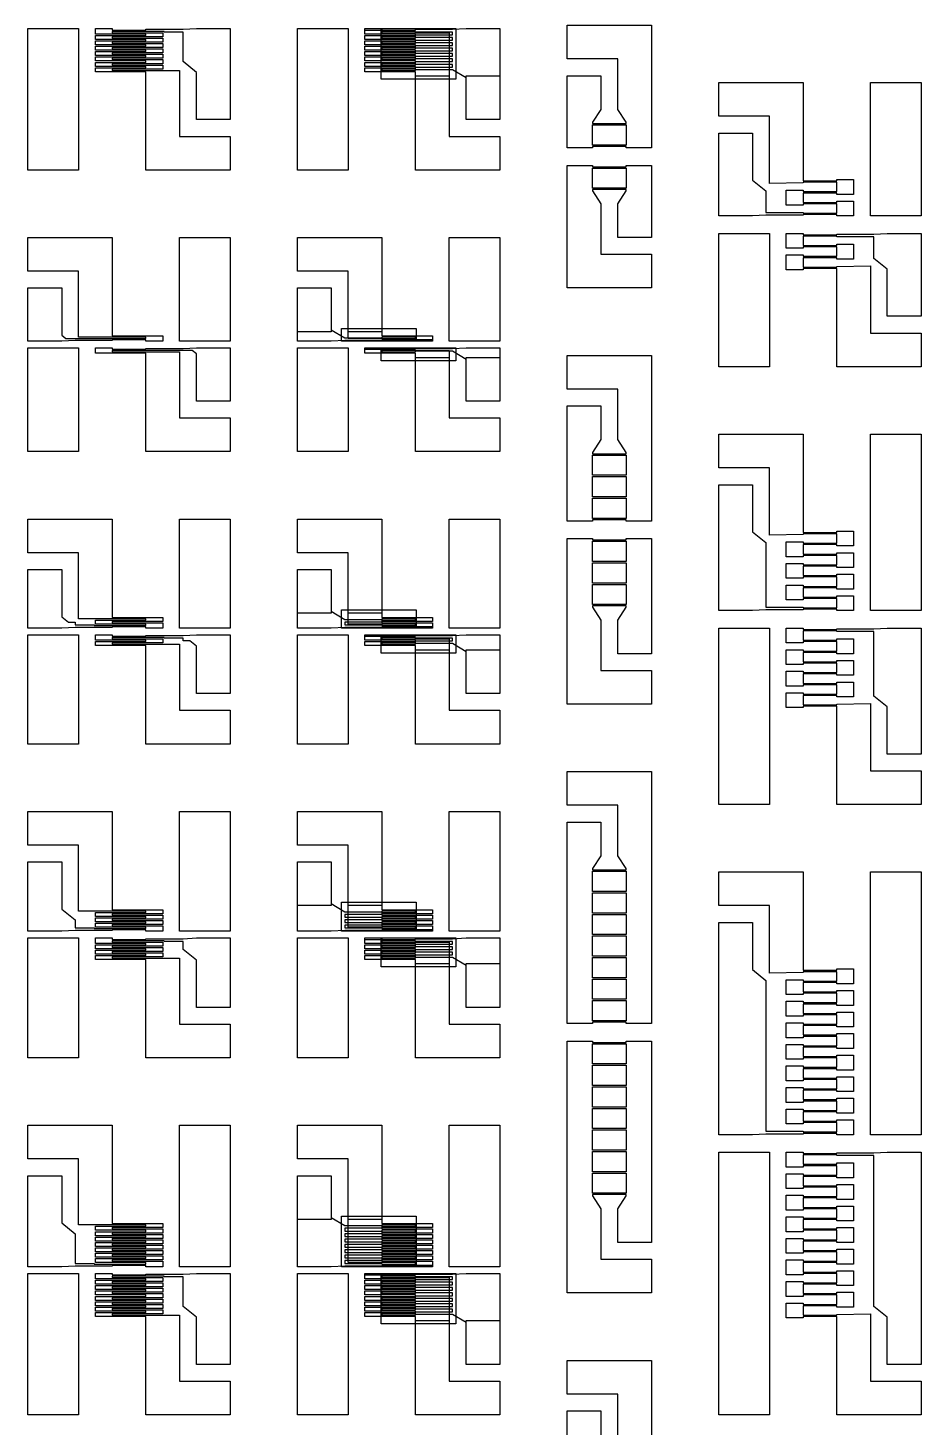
# Model space of a CAD drawing. Extents: x 34075 to 44925, y 3480 to 14722.
# Drawn here: x 39425 to 42075, y 7556 to 11710 of the extents above; entities that cross this region are included whole.
import ezdxf

# ---------------------------------------------------------------- set-up
doc = ezdxf.new("R2010")
doc.units = 0
for name, color, linetype in [('L1D0', 1, 'CONTINUOUS'), ('L2D0', 2, 'CONTINUOUS'), ('L3D0', 3, 'CONTINUOUS')]:
    doc.layers.add(name, color=color, linetype=linetype)

msp = doc.modelspace()

# ---------------------------------------------------------------- linework, layer by layer
at = {"layer": 'L1D0'}
for points in [[(39425, 11288), (39425, 11708), (39575, 11708), (39575, 11288)], [(40225, 11288), (40225, 11708), (40375, 11708), (40375, 11288)], [(40575, 11288), (40575, 11580), (40425, 11580), (40425, 11592), (40473, 11592), (40473, 11588), (40475, 11586), (40475, 11584), (40575, 11584), (40575, 11596), (40425, 11596), (40425, 11608), (40473, 11608), (40473, 11604), (40475, 11602), (40475, 11600), (40575, 11600), (40575, 11612), (40425, 11612), (40425, 11624), (40473, 11624), (40473, 11620), (40475, 11618), (40475, 11616), (40575, 11616), (40575, 11628), (40425, 11628), (40425, 11640), (40473, 11640), (40473, 11636), (40475, 11634), (40475, 11632), (40575, 11632), (40575, 11644), (40425, 11644), (40425, 11656), (40473, 11656), (40473, 11652), (40475, 11650), (40475, 11648), (40575, 11648), (40575, 11660), (40425, 11660), (40425, 11672), (40473, 11672), (40473, 11668), (40475, 11666), (40475, 11664), (40575, 11664), (40575, 11676), (40425, 11676), (40425, 11688), (40473, 11688), (40473, 11684), (40475, 11682), (40475, 11680), (40575, 11680), (40575, 11692), (40425, 11692), (40425, 11704), (40473, 11704), (40473, 11700), (40475, 11698), (40475, 11696), (40675, 11696), (40675, 11388), (40825, 11388), (40825, 11288)], [(40725, 11438), (40725, 11568), (40825, 11568), (40825, 11438)], [(41925, 11152), (41925, 11548), (42075, 11548), (42075, 11152)], [(41475, 10704), (41475, 11100), (41625, 11100), (41625, 10704)], [(39875, 10780), (39875, 11088), (40025, 11088), (40025, 10780)], [(40577, 10784), (40577, 10788), (40575, 10790), (40575, 10792), (40475, 10792), (40475, 10788), (40375, 10788), (40375, 10988), (40225, 10988), (40225, 11088), (40475, 11088), (40475, 10796), (40625, 10796), (40625, 10784)], [(40675, 10780), (40675, 11088), (40825, 11088), (40825, 10780)], [(40225, 10808), (40225, 10938), (40325, 10938), (40325, 10808)], [(39425, 10452), (39425, 10760), (39575, 10760), (39575, 10452)], [(40225, 10452), (40225, 10760), (40375, 10760), (40375, 10452)], [(40575, 10452), (40575, 10744), (40425, 10744), (40425, 10756), (40473, 10756), (40473, 10752), (40475, 10750), (40475, 10748), (40575, 10748), (40575, 10752), (40675, 10752), (40675, 10552), (40825, 10552), (40825, 10452)], [(40725, 10602), (40725, 10732), (40825, 10732), (40825, 10602)], [(41925, 9980), (41925, 10504), (42075, 10504), (42075, 9980)], [(39875, 9928), (39875, 10252), (40025, 10252), (40025, 9928)], [(40577, 9932), (40577, 9936), (40575, 9938), (40575, 9940), (40375, 9940), (40375, 10152), (40225, 10152), (40225, 10252), (40475, 10252), (40475, 9960), (40625, 9960), (40625, 9948), (40577, 9948), (40577, 9952), (40575, 9954), (40575, 9956), (40475, 9956), (40475, 9944), (40625, 9944), (40625, 9932)], [(40675, 9928), (40675, 10252), (40825, 10252), (40825, 9928)], [(40225, 9972), (40225, 10102), (40325, 10102), (40325, 9972)], [(39425, 9584), (39425, 9908), (39575, 9908), (39575, 9584)], [(40225, 9584), (40225, 9908), (40375, 9908), (40375, 9584)], [(40575, 9584), (40575, 9876), (40425, 9876), (40425, 9888), (40473, 9888), (40473, 9884), (40475, 9882), (40475, 9880), (40575, 9880), (40575, 9892), (40425, 9892), (40425, 9904), (40473, 9904), (40473, 9900), (40475, 9898), (40475, 9896), (40675, 9896), (40675, 9684), (40825, 9684), (40825, 9584)], [(41475, 9404), (41475, 9928), (41625, 9928), (41625, 9404)], [(40725, 9734), (40725, 9864), (40825, 9864), (40825, 9734)], [(39875, 9028), (39875, 9384), (40025, 9384), (40025, 9028)], [(40577, 9032), (40577, 9036), (40575, 9038), (40575, 9040), (40375, 9040), (40375, 9284), (40225, 9284), (40225, 9384), (40475, 9384), (40475, 9092), (40625, 9092), (40625, 9080), (40577, 9080), (40577, 9084), (40575, 9086), (40575, 9088), (40475, 9088), (40475, 9076), (40625, 9076), (40625, 9064), (40577, 9064), (40577, 9068), (40575, 9070), (40575, 9072), (40475, 9072), (40475, 9060), (40625, 9060), (40625, 9048), (40577, 9048), (40577, 9052), (40575, 9054), (40575, 9056), (40475, 9056), (40475, 9044), (40625, 9044), (40625, 9032)], [(40675, 9028), (40675, 9384), (40825, 9384), (40825, 9028)], [(40225, 9104), (40225, 9234), (40325, 9234), (40325, 9104)], [(41925, 8424), (41925, 9204), (42075, 9204), (42075, 8424)], [(39425, 8652), (39425, 9008), (39575, 9008), (39575, 8652)], [(40225, 8652), (40225, 9008), (40375, 9008), (40375, 8652)], [(40575, 8652), (40575, 8944), (40425, 8944), (40425, 8956), (40473, 8956), (40473, 8952), (40475, 8950), (40475, 8948), (40575, 8948), (40575, 8960), (40425, 8960), (40425, 8972), (40473, 8972), (40473, 8968), (40475, 8966), (40475, 8964), (40575, 8964), (40575, 8976), (40425, 8976), (40425, 8988), (40473, 8988), (40473, 8984), (40475, 8982), (40475, 8980), (40575, 8980), (40575, 8992), (40425, 8992), (40425, 9004), (40473, 9004), (40473, 9000), (40475, 8998), (40475, 8996), (40675, 8996), (40675, 8752), (40825, 8752), (40825, 8652)], [(40725, 8802), (40725, 8932), (40825, 8932), (40825, 8802)], [(39875, 8032), (39875, 8452), (40025, 8452), (40025, 8032)], [(40577, 8036), (40577, 8040), (40575, 8042), (40575, 8044), (40375, 8044), (40375, 8352), (40225, 8352), (40225, 8452), (40475, 8452), (40475, 8160), (40625, 8160), (40625, 8148), (40577, 8148), (40577, 8152), (40575, 8154), (40575, 8156), (40475, 8156), (40475, 8144), (40625, 8144), (40625, 8132), (40577, 8132), (40577, 8136), (40575, 8138), (40575, 8140), (40475, 8140), (40475, 8128), (40625, 8128), (40625, 8116), (40577, 8116), (40577, 8120), (40575, 8122), (40575, 8124), (40475, 8124), (40475, 8112), (40625, 8112), (40625, 8100), (40577, 8100), (40577, 8104), (40575, 8106), (40575, 8108), (40475, 8108), (40475, 8096), (40625, 8096), (40625, 8084), (40577, 8084), (40577, 8088), (40575, 8090), (40575, 8092), (40475, 8092), (40475, 8080), (40625, 8080), (40625, 8068), (40577, 8068), (40577, 8072), (40575, 8074), (40575, 8076), (40475, 8076), (40475, 8064), (40625, 8064), (40625, 8052), (40577, 8052), (40577, 8056), (40575, 8058), (40575, 8060), (40475, 8060), (40475, 8048), (40625, 8048), (40625, 8036)], [(40675, 8032), (40675, 8452), (40825, 8452), (40825, 8032)], [(41475, 7592), (41475, 8372), (41625, 8372), (41625, 7592)], [(40225, 8172), (40225, 8302), (40325, 8302), (40325, 8172)], [(39425, 7592), (39425, 8012), (39575, 8012), (39575, 7592)], [(40225, 7592), (40225, 8012), (40375, 8012), (40375, 7592)], [(40575, 7592), (40575, 7884), (40425, 7884), (40425, 7896), (40473, 7896), (40473, 7892), (40475, 7890), (40475, 7888), (40575, 7888), (40575, 7900), (40425, 7900), (40425, 7912), (40473, 7912), (40473, 7908), (40475, 7906), (40475, 7904), (40575, 7904), (40575, 7916), (40425, 7916), (40425, 7928), (40473, 7928), (40473, 7924), (40475, 7922), (40475, 7920), (40575, 7920), (40575, 7932), (40425, 7932), (40425, 7944), (40473, 7944), (40473, 7940), (40475, 7938), (40475, 7936), (40575, 7936), (40575, 7948), (40425, 7948), (40425, 7960), (40473, 7960), (40473, 7956), (40475, 7954), (40475, 7952), (40575, 7952), (40575, 7964), (40425, 7964), (40425, 7976), (40473, 7976), (40473, 7972), (40475, 7970), (40475, 7968), (40575, 7968), (40575, 7980), (40425, 7980), (40425, 7992), (40473, 7992), (40473, 7988), (40475, 7986), (40475, 7984), (40575, 7984), (40575, 7996), (40425, 7996), (40425, 8008), (40473, 8008), (40473, 8004), (40475, 8002), (40475, 8000), (40675, 8000), (40675, 7692), (40825, 7692), (40825, 7592)], [(40725, 7742), (40725, 7872), (40825, 7872), (40825, 7742)]]:
    msp.add_lwpolyline(points, close=True, dxfattribs=at)
at = {"layer": 'L2D0'}
for points in [[(40473, 11558), (40473, 11708), (40695, 11708), (40695, 11558)], [(40355, 10780), (40355, 10818), (40577, 10818), (40577, 10780)], [(40473, 10722), (40473, 10760), (40695, 10760), (40695, 10722)], [(40355, 9928), (40355, 9982), (40577, 9982), (40577, 9928)], [(40473, 9854), (40473, 9908), (40695, 9908), (40695, 9854)], [(40355, 9028), (40355, 9114), (40577, 9114), (40577, 9028)], [(40473, 8922), (40473, 9008), (40695, 9008), (40695, 8922)], [(40355, 8032), (40355, 8182), (40577, 8182), (40577, 8032)], [(40473, 7862), (40473, 8012), (40695, 8012), (40695, 7862)]]:
    msp.add_lwpolyline(points, close=True, dxfattribs=at)
at = {"layer": 'L3D0'}
for points in [[(41025, 11354), (41025, 11568), (41125, 11568), (41125, 11468), (41100, 11430), (41100, 11426), (41200, 11426), (41200, 11430), (41175, 11468), (41175, 11618), (41025, 11618), (41025, 11718), (41275, 11718), (41275, 11354), (41200, 11354), (41200, 11358), (41100, 11358), (41100, 11354)], [(39425, 11288), (39425, 11708), (39575, 11708), (39575, 11288)], [(39775, 11288), (39775, 11580), (39625, 11580), (39625, 11592), (39775, 11592), (39775, 11596), (39625, 11596), (39625, 11608), (39775, 11608), (39775, 11612), (39625, 11612), (39625, 11624), (39775, 11624), (39775, 11628), (39625, 11628), (39625, 11640), (39775, 11640), (39775, 11644), (39625, 11644), (39625, 11656), (39775, 11656), (39775, 11660), (39625, 11660), (39625, 11672), (39775, 11672), (39775, 11676), (39625, 11676), (39625, 11688), (39775, 11688), (39775, 11692), (39625, 11692), (39625, 11708), (39675, 11708), (39675, 11704), (39775, 11704), (39775, 11706), (39885, 11706), (39925, 11708), (40025, 11708), (40025, 11438), (39925, 11438), (39925, 11578), (39885, 11610), (39885, 11698), (39829, 11698), (39829, 11700), (39675, 11700), (39675, 11696), (39825, 11696), (39825, 11684), (39675, 11684), (39675, 11680), (39825, 11680), (39825, 11668), (39675, 11668), (39675, 11664), (39825, 11664), (39825, 11652), (39675, 11652), (39675, 11648), (39825, 11648), (39825, 11636), (39675, 11636), (39675, 11632), (39825, 11632), (39825, 11620), (39675, 11620), (39675, 11616), (39825, 11616), (39825, 11604), (39675, 11604), (39675, 11600), (39825, 11600), (39825, 11588), (39675, 11588), (39675, 11584), (39875, 11584), (39875, 11388), (40025, 11388), (40025, 11288)], [(40225, 11288), (40225, 11708), (40375, 11708), (40375, 11288)], [(40725, 11438), (40725, 11562), (40685, 11586), (40575, 11586), (40575, 11588), (40475, 11588), (40475, 11580), (40425, 11580), (40425, 11592), (40575, 11592), (40575, 11594), (40685, 11594), (40685, 11602), (40575, 11602), (40575, 11604), (40475, 11604), (40475, 11596), (40425, 11596), (40425, 11608), (40575, 11608), (40575, 11610), (40685, 11610), (40685, 11618), (40575, 11618), (40575, 11620), (40475, 11620), (40475, 11612), (40425, 11612), (40425, 11624), (40575, 11624), (40575, 11626), (40685, 11626), (40685, 11634), (40575, 11634), (40575, 11636), (40475, 11636), (40475, 11628), (40425, 11628), (40425, 11640), (40575, 11640), (40575, 11642), (40685, 11642), (40685, 11650), (40575, 11650), (40575, 11652), (40475, 11652), (40475, 11644), (40425, 11644), (40425, 11656), (40575, 11656), (40575, 11658), (40685, 11658), (40685, 11666), (40575, 11666), (40575, 11668), (40475, 11668), (40475, 11660), (40425, 11660), (40425, 11672), (40575, 11672), (40575, 11674), (40685, 11674), (40685, 11682), (40575, 11682), (40575, 11684), (40475, 11684), (40475, 11676), (40425, 11676), (40425, 11688), (40575, 11688), (40575, 11690), (40685, 11690), (40685, 11698), (40575, 11698), (40575, 11700), (40475, 11700), (40475, 11692), (40425, 11692), (40425, 11708), (40475, 11708), (40475, 11704), (40575, 11704), (40575, 11706), (40685, 11706), (40725, 11708), (40825, 11708), (40825, 11438)], [(40575, 11288), (40575, 11568), (40675, 11568), (40675, 11388), (40825, 11388), (40825, 11288)], [(41475, 11152), (41475, 11398), (41575, 11398), (41575, 11258), (41615, 11226), (41615, 11162), (41725, 11162), (41725, 11160), (41825, 11160), (41825, 11188), (41725, 11188), (41725, 11184), (41675, 11184), (41675, 11228), (41725, 11228), (41725, 11224), (41825, 11224), (41825, 11252), (41725, 11252), (41725, 11250), (41625, 11248), (41625, 11448), (41475, 11448), (41475, 11548), (41725, 11548), (41725, 11256), (41825, 11256), (41825, 11260), (41875, 11260), (41875, 11216), (41825, 11216), (41825, 11220), (41725, 11220), (41725, 11192), (41825, 11192), (41825, 11196), (41875, 11196), (41875, 11152), (41825, 11152), (41825, 11156), (41725, 11156), (41725, 11154), (41615, 11154), (41575, 11152)], [(41925, 11152), (41925, 11548), (42075, 11548), (42075, 11152)], [(41100, 11362), (41100, 11422), (41200, 11422), (41200, 11362)], [(41025, 10938), (41025, 11302), (41100, 11302), (41100, 11298), (41200, 11298), (41200, 11302), (41275, 11302), (41275, 11088), (41175, 11088), (41175, 11188), (41200, 11226), (41200, 11230), (41100, 11230), (41100, 11226), (41125, 11188), (41125, 11038), (41275, 11038), (41275, 10938)], [(41100, 11234), (41100, 11294), (41200, 11294), (41200, 11234)], [(41475, 10704), (41475, 11100), (41625, 11100), (41625, 10704)], [(41825, 10704), (41825, 10996), (41725, 10996), (41725, 10992), (41675, 10992), (41675, 11036), (41725, 11036), (41725, 11032), (41825, 11032), (41825, 11060), (41725, 11060), (41725, 11056), (41675, 11056), (41675, 11100), (41725, 11100), (41725, 11096), (41825, 11096), (41825, 11098), (41935, 11098), (41975, 11100), (42075, 11100), (42075, 10854), (41975, 10854), (41975, 10994), (41935, 11026), (41935, 11090), (41825, 11090), (41825, 11092), (41725, 11092), (41725, 11064), (41825, 11064), (41825, 11068), (41875, 11068), (41875, 11024), (41825, 11024), (41825, 11028), (41725, 11028), (41725, 11000), (41825, 11000), (41825, 11002), (41925, 11004), (41925, 10804), (42075, 10804), (42075, 10704)], [(39425, 10780), (39425, 10938), (39525, 10938), (39525, 10798), (39537.5, 10788), (39775, 10788), (39775, 10792), (39575, 10792), (39575, 10988), (39425, 10988), (39425, 11088), (39675, 11088), (39675, 10796), (39825, 10796), (39825, 10780), (39775, 10780), (39775, 10784), (39675, 10784), (39675, 10782), (39565, 10782), (39525, 10780)], [(39875, 10780), (39875, 11088), (40025, 11088), (40025, 10780)], [(40375, 10808), (40375, 10988), (40225, 10988), (40225, 11088), (40475, 11088), (40475, 10808)], [(40675, 10780), (40675, 11088), (40825, 11088), (40825, 10780)], [(40225, 10780), (40225, 10938), (40325, 10938), (40325, 10814), (40365, 10790), (40475, 10790), (40475, 10788), (40575, 10788), (40575, 10796), (40625, 10796), (40625, 10780), (40575, 10780), (40575, 10784), (40475, 10784), (40475, 10782), (40365, 10782), (40325, 10780)], [(39425, 10452), (39425, 10760), (39575, 10760), (39575, 10452)], [(39775, 10452), (39775, 10744), (39625, 10744), (39625, 10760), (39675, 10760), (39675, 10756), (39775, 10756), (39775, 10758), (39885, 10758), (39925, 10760), (40025, 10760), (40025, 10602), (39925, 10602), (39925, 10742), (39912.5, 10752), (39675, 10752), (39675, 10748), (39875, 10748), (39875, 10552), (40025, 10552), (40025, 10452)], [(40225, 10452), (40225, 10760), (40375, 10760), (40375, 10452)], [(40725, 10602), (40725, 10726), (40685, 10750), (40575, 10750), (40575, 10752), (40475, 10752), (40475, 10744), (40425, 10744), (40425, 10760), (40475, 10760), (40475, 10756), (40575, 10756), (40575, 10758), (40685, 10758), (40725, 10760), (40825, 10760), (40825, 10602)], [(40575, 10452), (40575, 10732), (40675, 10732), (40675, 10552), (40825, 10552), (40825, 10452)], [(41025, 10246), (41025, 10588), (41125, 10588), (41125, 10488), (41100, 10450), (41100, 10446), (41200, 10446), (41200, 10450), (41175, 10488), (41175, 10638), (41025, 10638), (41025, 10738), (41275, 10738), (41275, 10246), (41200, 10246), (41200, 10250), (41100, 10250), (41100, 10246)], [(41475, 9980), (41475, 10354), (41575, 10354), (41575, 10214), (41615, 10182), (41615, 9990), (41725, 9990), (41725, 9988), (41825, 9988), (41825, 10016), (41725, 10016), (41725, 10012), (41675, 10012), (41675, 10056), (41725, 10056), (41725, 10052), (41825, 10052), (41825, 10080), (41725, 10080), (41725, 10076), (41675, 10076), (41675, 10120), (41725, 10120), (41725, 10116), (41825, 10116), (41825, 10144), (41725, 10144), (41725, 10140), (41675, 10140), (41675, 10184), (41725, 10184), (41725, 10180), (41825, 10180), (41825, 10208), (41725, 10208), (41725, 10206), (41625, 10204), (41625, 10404), (41475, 10404), (41475, 10504), (41725, 10504), (41725, 10212), (41825, 10212), (41825, 10216), (41875, 10216), (41875, 10172), (41825, 10172), (41825, 10176), (41725, 10176), (41725, 10148), (41825, 10148), (41825, 10152), (41875, 10152), (41875, 10108), (41825, 10108), (41825, 10112), (41725, 10112), (41725, 10084), (41825, 10084), (41825, 10088), (41875, 10088), (41875, 10044), (41825, 10044), (41825, 10048), (41725, 10048), (41725, 10020), (41825, 10020), (41825, 10024), (41875, 10024), (41875, 9980), (41825, 9980), (41825, 9984), (41725, 9984), (41725, 9982), (41615, 9982), (41575, 9980)], [(41925, 9980), (41925, 10504), (42075, 10504), (42075, 9980)], [(41100, 10382), (41100, 10442), (41200, 10442), (41200, 10382)], [(41100, 10318), (41100, 10378), (41200, 10378), (41200, 10318)], [(41100, 10254), (41100, 10314), (41200, 10314), (41200, 10254)], [(39425, 9928), (39425, 10102), (39525, 10102), (39525, 9962), (39545, 9946), (39565, 9946), (39565, 9938), (39621, 9938), (39621, 9936), (39775, 9936), (39775, 9940), (39625, 9940), (39625, 9952), (39775, 9952), (39775, 9956), (39575, 9956), (39575, 10152), (39425, 10152), (39425, 10252), (39675, 10252), (39675, 9960), (39825, 9960), (39825, 9948), (39675, 9948), (39675, 9944), (39825, 9944), (39825, 9928), (39775, 9928), (39775, 9932), (39675, 9932), (39675, 9930), (39565, 9930), (39525, 9928)], [(39875, 9928), (39875, 10252), (40025, 10252), (40025, 9928)], [(40375, 9972), (40375, 10152), (40225, 10152), (40225, 10252), (40475, 10252), (40475, 9972)], [(40675, 9928), (40675, 10252), (40825, 10252), (40825, 9928)], [(41025, 9702), (41025, 10194), (41100, 10194), (41100, 10190), (41200, 10190), (41200, 10194), (41275, 10194), (41275, 9852), (41175, 9852), (41175, 9952), (41200, 9990), (41200, 9994), (41100, 9994), (41100, 9990), (41125, 9952), (41125, 9802), (41275, 9802), (41275, 9702)], [(41100, 10126), (41100, 10186), (41200, 10186), (41200, 10126)], [(40225, 9928), (40225, 10102), (40325, 10102), (40325, 9978), (40365, 9954), (40475, 9954), (40475, 9952), (40575, 9952), (40575, 9960), (40625, 9960), (40625, 9948), (40475, 9948), (40475, 9946), (40365, 9946), (40365, 9938), (40475, 9938), (40475, 9936), (40575, 9936), (40575, 9944), (40625, 9944), (40625, 9928), (40575, 9928), (40575, 9932), (40475, 9932), (40475, 9930), (40365, 9930), (40325, 9928)], [(41100, 10062), (41100, 10122), (41200, 10122), (41200, 10062)], [(41100, 9998), (41100, 10058), (41200, 10058), (41200, 9998)], [(39425, 9584), (39425, 9908), (39575, 9908), (39575, 9584)], [(39775, 9584), (39775, 9876), (39625, 9876), (39625, 9888), (39775, 9888), (39775, 9892), (39625, 9892), (39625, 9908), (39675, 9908), (39675, 9904), (39775, 9904), (39775, 9906), (39885, 9906), (39925, 9908), (40025, 9908), (40025, 9734), (39925, 9734), (39925, 9874), (39905, 9890), (39885, 9890), (39885, 9898), (39829, 9898), (39829, 9900), (39675, 9900), (39675, 9896), (39825, 9896), (39825, 9884), (39675, 9884), (39675, 9880), (39875, 9880), (39875, 9684), (40025, 9684), (40025, 9584)], [(40225, 9584), (40225, 9908), (40375, 9908), (40375, 9584)], [(40725, 9734), (40725, 9858), (40685, 9882), (40575, 9882), (40575, 9884), (40475, 9884), (40475, 9876), (40425, 9876), (40425, 9888), (40575, 9888), (40575, 9890), (40685, 9890), (40685, 9898), (40575, 9898), (40575, 9900), (40475, 9900), (40475, 9892), (40425, 9892), (40425, 9908), (40475, 9908), (40475, 9904), (40575, 9904), (40575, 9906), (40685, 9906), (40725, 9908), (40825, 9908), (40825, 9734)], [(41475, 9404), (41475, 9928), (41625, 9928), (41625, 9404)], [(41825, 9404), (41825, 9696), (41725, 9696), (41725, 9692), (41675, 9692), (41675, 9736), (41725, 9736), (41725, 9732), (41825, 9732), (41825, 9760), (41725, 9760), (41725, 9756), (41675, 9756), (41675, 9800), (41725, 9800), (41725, 9796), (41825, 9796), (41825, 9824), (41725, 9824), (41725, 9820), (41675, 9820), (41675, 9864), (41725, 9864), (41725, 9860), (41825, 9860), (41825, 9888), (41725, 9888), (41725, 9884), (41675, 9884), (41675, 9928), (41725, 9928), (41725, 9924), (41825, 9924), (41825, 9926), (41935, 9926), (41975, 9928), (42075, 9928), (42075, 9554), (41975, 9554), (41975, 9694), (41935, 9726), (41935, 9918), (41825, 9918), (41825, 9920), (41725, 9920), (41725, 9892), (41825, 9892), (41825, 9896), (41875, 9896), (41875, 9852), (41825, 9852), (41825, 9856), (41725, 9856), (41725, 9828), (41825, 9828), (41825, 9832), (41875, 9832), (41875, 9788), (41825, 9788), (41825, 9792), (41725, 9792), (41725, 9764), (41825, 9764), (41825, 9768), (41875, 9768), (41875, 9724), (41825, 9724), (41825, 9728), (41725, 9728), (41725, 9700), (41825, 9700), (41825, 9702), (41925, 9704), (41925, 9504), (42075, 9504), (42075, 9404)], [(40575, 9584), (40575, 9864), (40675, 9864), (40675, 9684), (40825, 9684), (40825, 9584)], [(41025, 8754), (41025, 9352), (41125, 9352), (41125, 9252), (41100, 9214), (41100, 9210), (41200, 9210), (41200, 9214), (41175, 9252), (41175, 9402), (41025, 9402), (41025, 9502), (41275, 9502), (41275, 8754), (41200, 8754), (41200, 8758), (41100, 8758), (41100, 8754)], [(39425, 9028), (39425, 9234), (39525, 9234), (39525, 9094), (39565, 9062), (39565, 9038), (39621, 9038), (39621, 9036), (39775, 9036), (39775, 9040), (39625, 9040), (39625, 9052), (39775, 9052), (39775, 9056), (39625, 9056), (39625, 9068), (39775, 9068), (39775, 9072), (39625, 9072), (39625, 9084), (39775, 9084), (39775, 9088), (39575, 9088), (39575, 9284), (39425, 9284), (39425, 9384), (39675, 9384), (39675, 9092), (39825, 9092), (39825, 9080), (39675, 9080), (39675, 9076), (39825, 9076), (39825, 9064), (39675, 9064), (39675, 9060), (39825, 9060), (39825, 9048), (39675, 9048), (39675, 9044), (39825, 9044), (39825, 9028), (39775, 9028), (39775, 9032), (39675, 9032), (39675, 9030), (39565, 9030), (39525, 9028)], [(39875, 9028), (39875, 9384), (40025, 9384), (40025, 9028)], [(40375, 9104), (40375, 9284), (40225, 9284), (40225, 9384), (40475, 9384), (40475, 9104)], [(40675, 9028), (40675, 9384), (40825, 9384), (40825, 9028)], [(40225, 9028), (40225, 9234), (40325, 9234), (40325, 9110), (40365, 9086), (40475, 9086), (40475, 9084), (40575, 9084), (40575, 9092), (40625, 9092), (40625, 9080), (40475, 9080), (40475, 9078), (40365, 9078), (40365, 9070), (40475, 9070), (40475, 9068), (40575, 9068), (40575, 9076), (40625, 9076), (40625, 9064), (40475, 9064), (40475, 9062), (40365, 9062), (40365, 9054), (40475, 9054), (40475, 9052), (40575, 9052), (40575, 9060), (40625, 9060), (40625, 9048), (40475, 9048), (40475, 9046), (40365, 9046), (40365, 9038), (40475, 9038), (40475, 9036), (40575, 9036), (40575, 9044), (40625, 9044), (40625, 9028), (40575, 9028), (40575, 9032), (40475, 9032), (40475, 9030), (40365, 9030), (40325, 9028)], [(41100, 9146), (41100, 9206), (41200, 9206), (41200, 9146)], [(41475, 8424), (41475, 9054), (41575, 9054), (41575, 8914), (41615, 8882), (41615, 8434), (41725, 8434), (41725, 8432), (41825, 8432), (41825, 8460), (41725, 8460), (41725, 8456), (41675, 8456), (41675, 8500), (41725, 8500), (41725, 8496), (41825, 8496), (41825, 8524), (41725, 8524), (41725, 8520), (41675, 8520), (41675, 8564), (41725, 8564), (41725, 8560), (41825, 8560), (41825, 8588), (41725, 8588), (41725, 8584), (41675, 8584), (41675, 8628), (41725, 8628), (41725, 8624), (41825, 8624), (41825, 8652), (41725, 8652), (41725, 8648), (41675, 8648), (41675, 8692), (41725, 8692), (41725, 8688), (41825, 8688), (41825, 8716), (41725, 8716), (41725, 8712), (41675, 8712), (41675, 8756), (41725, 8756), (41725, 8752), (41825, 8752), (41825, 8780), (41725, 8780), (41725, 8776), (41675, 8776), (41675, 8820), (41725, 8820), (41725, 8816), (41825, 8816), (41825, 8844), (41725, 8844), (41725, 8840), (41675, 8840), (41675, 8884), (41725, 8884), (41725, 8880), (41825, 8880), (41825, 8908), (41725, 8908), (41725, 8906), (41625, 8904), (41625, 9104), (41475, 9104), (41475, 9204), (41725, 9204), (41725, 8912), (41825, 8912), (41825, 8916), (41875, 8916), (41875, 8872), (41825, 8872), (41825, 8876), (41725, 8876), (41725, 8848), (41825, 8848), (41825, 8852), (41875, 8852), (41875, 8808), (41825, 8808), (41825, 8812), (41725, 8812), (41725, 8784), (41825, 8784), (41825, 8788), (41875, 8788), (41875, 8744), (41825, 8744), (41825, 8748), (41725, 8748), (41725, 8720), (41825, 8720), (41825, 8724), (41875, 8724), (41875, 8680), (41825, 8680), (41825, 8684), (41725, 8684), (41725, 8656), (41825, 8656), (41825, 8660), (41875, 8660), (41875, 8616), (41825, 8616), (41825, 8620), (41725, 8620), (41725, 8592), (41825, 8592), (41825, 8596), (41875, 8596), (41875, 8552), (41825, 8552), (41825, 8556), (41725, 8556), (41725, 8528), (41825, 8528), (41825, 8532), (41875, 8532), (41875, 8488), (41825, 8488), (41825, 8492), (41725, 8492), (41725, 8464), (41825, 8464), (41825, 8468), (41875, 8468), (41875, 8424), (41825, 8424), (41825, 8428), (41725, 8428), (41725, 8426), (41615, 8426), (41575, 8424)], [(41925, 8424), (41925, 9204), (42075, 9204), (42075, 8424)], [(41100, 9082), (41100, 9142), (41200, 9142), (41200, 9082)], [(41100, 9018), (41100, 9078), (41200, 9078), (41200, 9018)], [(39425, 8652), (39425, 9008), (39575, 9008), (39575, 8652)], [(39775, 8652), (39775, 8944), (39625, 8944), (39625, 8956), (39775, 8956), (39775, 8960), (39625, 8960), (39625, 8972), (39775, 8972), (39775, 8976), (39625, 8976), (39625, 8988), (39775, 8988), (39775, 8992), (39625, 8992), (39625, 9008), (39675, 9008), (39675, 9004), (39775, 9004), (39775, 9006), (39885, 9006), (39925, 9008), (40025, 9008), (40025, 8802), (39925, 8802), (39925, 8942), (39885, 8974), (39885, 8998), (39829, 8998), (39829, 9000), (39675, 9000), (39675, 8996), (39825, 8996), (39825, 8984), (39675, 8984), (39675, 8980), (39825, 8980), (39825, 8968), (39675, 8968), (39675, 8964), (39825, 8964), (39825, 8952), (39675, 8952), (39675, 8948), (39875, 8948), (39875, 8752), (40025, 8752), (40025, 8652)], [(40225, 8652), (40225, 9008), (40375, 9008), (40375, 8652)], [(40725, 8802), (40725, 8926), (40685, 8950), (40575, 8950), (40575, 8952), (40475, 8952), (40475, 8944), (40425, 8944), (40425, 8956), (40575, 8956), (40575, 8958), (40685, 8958), (40685, 8966), (40575, 8966), (40575, 8968), (40475, 8968), (40475, 8960), (40425, 8960), (40425, 8972), (40575, 8972), (40575, 8974), (40685, 8974), (40685, 8982), (40575, 8982), (40575, 8984), (40475, 8984), (40475, 8976), (40425, 8976), (40425, 8988), (40575, 8988), (40575, 8990), (40685, 8990), (40685, 8998), (40575, 8998), (40575, 9000), (40475, 9000), (40475, 8992), (40425, 8992), (40425, 9008), (40475, 9008), (40475, 9004), (40575, 9004), (40575, 9006), (40685, 9006), (40725, 9008), (40825, 9008), (40825, 8802)], [(41100, 8954), (41100, 9014), (41200, 9014), (41200, 8954)], [(40575, 8652), (40575, 8932), (40675, 8932), (40675, 8752), (40825, 8752), (40825, 8652)], [(41100, 8890), (41100, 8950), (41200, 8950), (41200, 8890)], [(41100, 8826), (41100, 8886), (41200, 8886), (41200, 8826)], [(41100, 8762), (41100, 8822), (41200, 8822), (41200, 8762)], [(41025, 7954), (41025, 8702), (41100, 8702), (41100, 8698), (41200, 8698), (41200, 8702), (41275, 8702), (41275, 8104), (41175, 8104), (41175, 8204), (41200, 8242), (41200, 8246), (41100, 8246), (41100, 8242), (41125, 8204), (41125, 8054), (41275, 8054), (41275, 7954)], [(41100, 8634), (41100, 8694), (41200, 8694), (41200, 8634)], [(41100, 8570), (41100, 8630), (41200, 8630), (41200, 8570)], [(41100, 8506), (41100, 8566), (41200, 8566), (41200, 8506)], [(41100, 8442), (41100, 8502), (41200, 8502), (41200, 8442)], [(39425, 8032), (39425, 8302), (39525, 8302), (39525, 8162), (39565, 8130), (39565, 8042), (39621, 8042), (39621, 8040), (39775, 8040), (39775, 8044), (39625, 8044), (39625, 8056), (39775, 8056), (39775, 8060), (39625, 8060), (39625, 8072), (39775, 8072), (39775, 8076), (39625, 8076), (39625, 8088), (39775, 8088), (39775, 8092), (39625, 8092), (39625, 8104), (39775, 8104), (39775, 8108), (39625, 8108), (39625, 8120), (39775, 8120), (39775, 8124), (39625, 8124), (39625, 8136), (39775, 8136), (39775, 8140), (39625, 8140), (39625, 8152), (39775, 8152), (39775, 8156), (39575, 8156), (39575, 8352), (39425, 8352), (39425, 8452), (39675, 8452), (39675, 8160), (39825, 8160), (39825, 8148), (39675, 8148), (39675, 8144), (39825, 8144), (39825, 8132), (39675, 8132), (39675, 8128), (39825, 8128), (39825, 8116), (39675, 8116), (39675, 8112), (39825, 8112), (39825, 8100), (39675, 8100), (39675, 8096), (39825, 8096), (39825, 8084), (39675, 8084), (39675, 8080), (39825, 8080), (39825, 8068), (39675, 8068), (39675, 8064), (39825, 8064), (39825, 8052), (39675, 8052), (39675, 8048), (39825, 8048), (39825, 8032), (39775, 8032), (39775, 8036), (39675, 8036), (39675, 8034), (39565, 8034), (39525, 8032)], [(39875, 8032), (39875, 8452), (40025, 8452), (40025, 8032)], [(40375, 8172), (40375, 8352), (40225, 8352), (40225, 8452), (40475, 8452), (40475, 8172)], [(40675, 8032), (40675, 8452), (40825, 8452), (40825, 8032)], [(41100, 8378), (41100, 8438), (41200, 8438), (41200, 8378)], [(41100, 8314), (41100, 8374), (41200, 8374), (41200, 8314)], [(41475, 7592), (41475, 8372), (41625, 8372), (41625, 7592)], [(41825, 7592), (41825, 7884), (41725, 7884), (41725, 7880), (41675, 7880), (41675, 7924), (41725, 7924), (41725, 7920), (41825, 7920), (41825, 7948), (41725, 7948), (41725, 7944), (41675, 7944), (41675, 7988), (41725, 7988), (41725, 7984), (41825, 7984), (41825, 8012), (41725, 8012), (41725, 8008), (41675, 8008), (41675, 8052), (41725, 8052), (41725, 8048), (41825, 8048), (41825, 8076), (41725, 8076), (41725, 8072), (41675, 8072), (41675, 8116), (41725, 8116), (41725, 8112), (41825, 8112), (41825, 8140), (41725, 8140), (41725, 8136), (41675, 8136), (41675, 8180), (41725, 8180), (41725, 8176), (41825, 8176), (41825, 8204), (41725, 8204), (41725, 8200), (41675, 8200), (41675, 8244), (41725, 8244), (41725, 8240), (41825, 8240), (41825, 8268), (41725, 8268), (41725, 8264), (41675, 8264), (41675, 8308), (41725, 8308), (41725, 8304), (41825, 8304), (41825, 8332), (41725, 8332), (41725, 8328), (41675, 8328), (41675, 8372), (41725, 8372), (41725, 8368), (41825, 8368), (41825, 8370), (41935, 8370), (41975, 8372), (42075, 8372), (42075, 7742), (41975, 7742), (41975, 7882), (41935, 7914), (41935, 8362), (41825, 8362), (41825, 8364), (41725, 8364), (41725, 8336), (41825, 8336), (41825, 8340), (41875, 8340), (41875, 8296), (41825, 8296), (41825, 8300), (41725, 8300), (41725, 8272), (41825, 8272), (41825, 8276), (41875, 8276), (41875, 8232), (41825, 8232), (41825, 8236), (41725, 8236), (41725, 8208), (41825, 8208), (41825, 8212), (41875, 8212), (41875, 8168), (41825, 8168), (41825, 8172), (41725, 8172), (41725, 8144), (41825, 8144), (41825, 8148), (41875, 8148), (41875, 8104), (41825, 8104), (41825, 8108), (41725, 8108), (41725, 8080), (41825, 8080), (41825, 8084), (41875, 8084), (41875, 8040), (41825, 8040), (41825, 8044), (41725, 8044), (41725, 8016), (41825, 8016), (41825, 8020), (41875, 8020), (41875, 7976), (41825, 7976), (41825, 7980), (41725, 7980), (41725, 7952), (41825, 7952), (41825, 7956), (41875, 7956), (41875, 7912), (41825, 7912), (41825, 7916), (41725, 7916), (41725, 7888), (41825, 7888), (41825, 7890), (41925, 7892), (41925, 7692), (42075, 7692), (42075, 7592)], [(41100, 8250), (41100, 8310), (41200, 8310), (41200, 8250)], [(40225, 8032), (40225, 8302), (40325, 8302), (40325, 8178), (40365, 8154), (40475, 8154), (40475, 8152), (40575, 8152), (40575, 8160), (40625, 8160), (40625, 8148), (40475, 8148), (40475, 8146), (40365, 8146), (40365, 8138), (40475, 8138), (40475, 8136), (40575, 8136), (40575, 8144), (40625, 8144), (40625, 8132), (40475, 8132), (40475, 8130), (40365, 8130), (40365, 8122), (40475, 8122), (40475, 8120), (40575, 8120), (40575, 8128), (40625, 8128), (40625, 8116), (40475, 8116), (40475, 8114), (40365, 8114), (40365, 8106), (40475, 8106), (40475, 8104), (40575, 8104), (40575, 8112), (40625, 8112), (40625, 8100), (40475, 8100), (40475, 8098), (40365, 8098), (40365, 8090), (40475, 8090), (40475, 8088), (40575, 8088), (40575, 8096), (40625, 8096), (40625, 8084), (40475, 8084), (40475, 8082), (40365, 8082), (40365, 8074), (40475, 8074), (40475, 8072), (40575, 8072), (40575, 8080), (40625, 8080), (40625, 8068), (40475, 8068), (40475, 8066), (40365, 8066), (40365, 8058), (40475, 8058), (40475, 8056), (40575, 8056), (40575, 8064), (40625, 8064), (40625, 8052), (40475, 8052), (40475, 8050), (40365, 8050), (40365, 8042), (40475, 8042), (40475, 8040), (40575, 8040), (40575, 8048), (40625, 8048), (40625, 8032), (40575, 8032), (40575, 8036), (40475, 8036), (40475, 8034), (40365, 8034), (40325, 8032)], [(39425, 7592), (39425, 8012), (39575, 8012), (39575, 7592)], [(39775, 7592), (39775, 7884), (39625, 7884), (39625, 7896), (39775, 7896), (39775, 7900), (39625, 7900), (39625, 7912), (39775, 7912), (39775, 7916), (39625, 7916), (39625, 7928), (39775, 7928), (39775, 7932), (39625, 7932), (39625, 7944), (39775, 7944), (39775, 7948), (39625, 7948), (39625, 7960), (39775, 7960), (39775, 7964), (39625, 7964), (39625, 7976), (39775, 7976), (39775, 7980), (39625, 7980), (39625, 7992), (39775, 7992), (39775, 7996), (39625, 7996), (39625, 8012), (39675, 8012), (39675, 8008), (39775, 8008), (39775, 8010), (39885, 8010), (39925, 8012), (40025, 8012), (40025, 7742), (39925, 7742), (39925, 7882), (39885, 7914), (39885, 8002), (39829, 8002), (39829, 8004), (39675, 8004), (39675, 8000), (39825, 8000), (39825, 7988), (39675, 7988), (39675, 7984), (39825, 7984), (39825, 7972), (39675, 7972), (39675, 7968), (39825, 7968), (39825, 7956), (39675, 7956), (39675, 7952), (39825, 7952), (39825, 7940), (39675, 7940), (39675, 7936), (39825, 7936), (39825, 7924), (39675, 7924), (39675, 7920), (39825, 7920), (39825, 7908), (39675, 7908), (39675, 7904), (39825, 7904), (39825, 7892), (39675, 7892), (39675, 7888), (39875, 7888), (39875, 7692), (40025, 7692), (40025, 7592)], [(40225, 7592), (40225, 8012), (40375, 8012), (40375, 7592)], [(40725, 7742), (40725, 7866), (40685, 7890), (40575, 7890), (40575, 7892), (40475, 7892), (40475, 7884), (40425, 7884), (40425, 7896), (40575, 7896), (40575, 7898), (40685, 7898), (40685, 7906), (40575, 7906), (40575, 7908), (40475, 7908), (40475, 7900), (40425, 7900), (40425, 7912), (40575, 7912), (40575, 7914), (40685, 7914), (40685, 7922), (40575, 7922), (40575, 7924), (40475, 7924), (40475, 7916), (40425, 7916), (40425, 7928), (40575, 7928), (40575, 7930), (40685, 7930), (40685, 7938), (40575, 7938), (40575, 7940), (40475, 7940), (40475, 7932), (40425, 7932), (40425, 7944), (40575, 7944), (40575, 7946), (40685, 7946), (40685, 7954), (40575, 7954), (40575, 7956), (40475, 7956), (40475, 7948), (40425, 7948), (40425, 7960), (40575, 7960), (40575, 7962), (40685, 7962), (40685, 7970), (40575, 7970), (40575, 7972), (40475, 7972), (40475, 7964), (40425, 7964), (40425, 7976), (40575, 7976), (40575, 7978), (40685, 7978), (40685, 7986), (40575, 7986), (40575, 7988), (40475, 7988), (40475, 7980), (40425, 7980), (40425, 7992), (40575, 7992), (40575, 7994), (40685, 7994), (40685, 8002), (40575, 8002), (40575, 8004), (40475, 8004), (40475, 7996), (40425, 7996), (40425, 8012), (40475, 8012), (40475, 8008), (40575, 8008), (40575, 8010), (40685, 8010), (40725, 8012), (40825, 8012), (40825, 7742)], [(40575, 7592), (40575, 7872), (40675, 7872), (40675, 7692), (40825, 7692), (40825, 7592)], [(41025, 7454), (41025, 7604), (41125, 7604), (41125, 7504), (41100, 7466), (41100, 7464), (41200, 7464), (41200, 7466), (41175, 7504), (41175, 7654), (41025, 7654), (41025, 7754), (41275, 7754), (41275, 7454), (41200, 7454), (41200, 7456), (41100, 7456), (41100, 7454)]]:
    msp.add_lwpolyline(points, close=True, dxfattribs=at)

doc.saveas('drawing.dxf')
